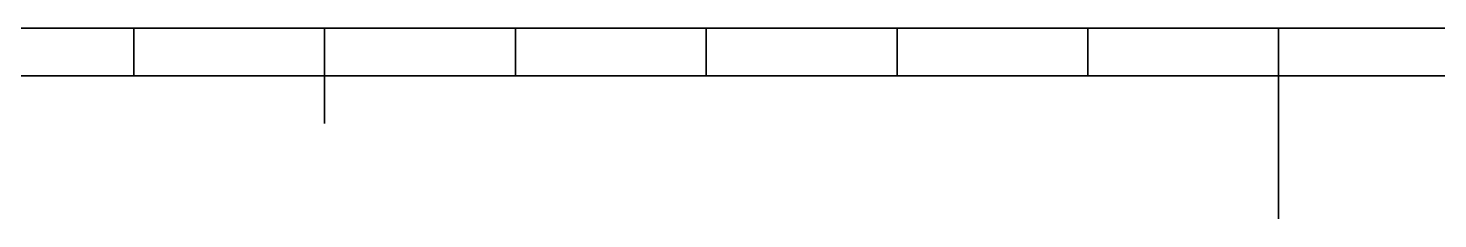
# Model space of a CAD drawing. Extents: x 0 to 420, y 0 to 297.
# Drawn here: x 144.5 to 218.3, y 0 to 10 of the extents above; entities that cross this region are included whole.
import ezdxf

# ---------------------------------------------------------------- set-up
doc = ezdxf.new("R2010")
doc.units = 0

msp = doc.modelspace()

# ---------------------------------------------------------------- linework, layer by layer
at = {"color": 7, "lineweight": 35}
for p, q in [((10, 10), (410, 10)), ((110, 7.5), (310, 7.5))]:
    msp.add_line(p, q, dxfattribs=at)
at = {"color": 7, "lineweight": 35, "ltscale": 0.0625}
for p, q in [((150, 10), (150, 7.5)), ((170, 10), (170, 7.5)), ((180, 10), (180, 7.5)), ((190, 10), (190, 7.5)), ((200, 10), (200, 7.5))]:
    msp.add_line(p, q, dxfattribs=at)
at = {"color": 7, "lineweight": 35, "ltscale": 0.125}
msp.add_line((160, 10), (160, 5), dxfattribs=at)
at = {"color": 7, "lineweight": 35, "ltscale": 0.25}
msp.add_line((210, 10), (210, 0), dxfattribs=at)

doc.saveas('drawing.dxf')
